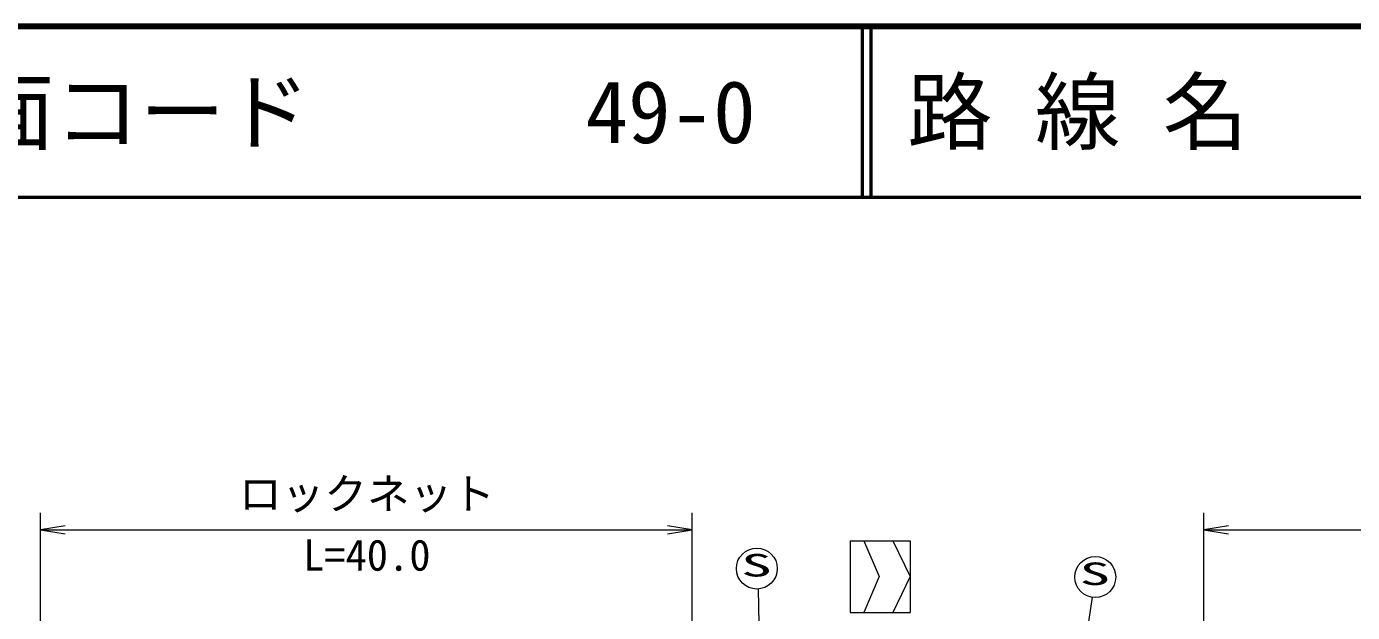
# Model space of a CAD drawing. Units: millimetres, scale not verified. Extents: x 40000 to 680000, y 20000 to 380000.
# Drawn here: x 128743 to 206490, y 345656 to 380000 of the extents above; entities that cross this region are included whole.
import ezdxf
from ezdxf.enums import TextEntityAlignment as Align

# ---------------------------------------------------------------- set-up
doc = ezdxf.new("R2010")
doc.units = ezdxf.units.MM
doc.header["$LTSCALE"] = 1000
for name, color, linetype, lineweight in [('M-TTL', 7, 'Continuous', 13), ('M-TTL-LINE', 7, 'Continuous', 13), ('M-TTL-TXT', 7, 'Continuous', 13)]:
    doc.layers.add(name, color=color, linetype=linetype, lineweight=lineweight)
doc.styles.add('ＭＳ ゴシック', font='')
doc.styles.get('ＭＳ ゴシック').set_extended_font_data('MS Gothic')

# ---------------------------------------------------------------- blocks, each defined once
blk = doc.blocks.new('open_arrow')
at = {"color": 0, "linetype": 'Continuous', "lineweight": -2}
blk.add_lwpolyline([(7.5, 1.25), (0, 0), (7.5, -1.25)], dxfattribs=at)

msp = doc.modelspace()

# ---------------------------------------------------------------- linework, layer by layer
at = {"layer": 'M-TTL', "color": 2, "lineweight": 140}
msp.add_line((680000, 380000), (40000, 380000), dxfattribs=at)
at = {"layer": 'M-TTL-LINE', "lineweight": 50}
for p, q in [((177750, 380000), (177750, 370000)), ((178250, 380000), (178250, 370000)), ((40000, 370000), (680000, 370000))]:
    msp.add_line(p, q, dxfattribs=at)
at = {"layer": 'M-TTL-TXT'}
for p, q in [((129568, 340464), (129569, 351502)), ((167766, 340462), (167767, 351501)), ((197776, 333173), (197777, 351499)), ((129569, 350502), (167767, 350501)), ((197777, 350499), (243408, 350497)), ((177047, 349863), (177046, 345663)), ((177047, 349863), (180547, 349863)), ((177847, 349863), (178747, 347763)), ((179547, 349863), (180547, 347763)), ((180547, 349863), (180546, 345663)), ((178747, 347763), (177846, 345663)), ((180547, 347763), (179546, 345663)), ((171634, 347033), (172044, 325540)), ((191227, 346546), (187546, 322271)), ((177046, 345663), (180546, 345663))]:
    msp.add_line(p, q, dxfattribs=at)
for centre in [(171565, 348231), (191407, 347733)]:
    msp.add_circle(centre, 1200, dxfattribs=at)

# ---------------------------------------------------------------- block references
at = {"layer": 'M-TTL-TXT', "xscale": 193, "yscale": 193}
for p in [(129569, 350502), (197777, 350499)]:
    msp.add_blockref('open_arrow', p, dxfattribs=at)
at = {"layer": 'M-TTL-TXT', "xscale": 193, "yscale": 193, "rotation": 180}
msp.add_blockref('open_arrow', (167767, 350501), dxfattribs=at)

# ---------------------------------------------------------------- texts
at = {"layer": 'M-TTL-TXT', "style": 'ＭＳ ゴシック'}
for s, p in [('図面コード', (120380, 375000)), ('路 線 名', (180380, 375000)), ('49-0', (161521, 375000))]:
    msp.add_text(s, height=3666, dxfattribs=at).set_placement(p, align=Align.MIDDLE_LEFT)
for s, p in [('ロックネット', (141202, 351150)), ('L=40.0', (144952, 347555))]:
    msp.add_text(s, height=1833, rotation=359.997, dxfattribs=at).set_placement(p, align=Align.BOTTOM_LEFT)
at = {"layer": 'M-TTL-TXT', "style": 'ＭＳ ゴシック', "width": 2}
for p in [(170646, 347368), (190488, 346870)]:
    msp.add_text('S', height=1320, rotation=359.997, dxfattribs=at).set_placement(p, align=Align.BOTTOM_LEFT)

doc.saveas('drawing.dxf')
